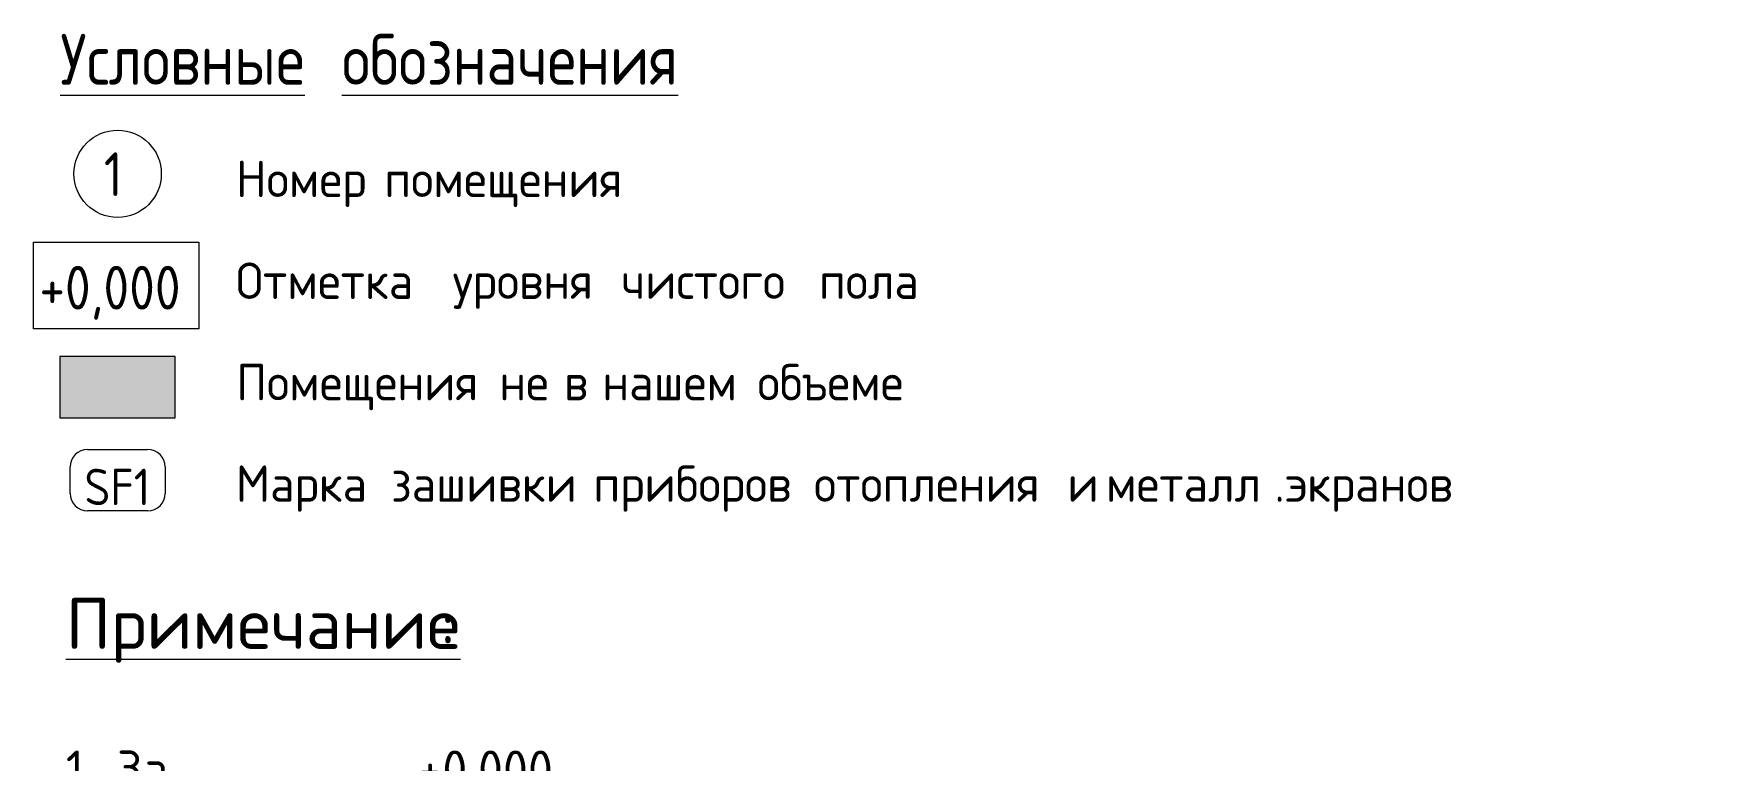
# Model space of a CAD drawing. Header units: millimetres. Extents: x -8624 to 200327, y -8553 to 29000.
# Drawn here: x 183159 to 194691, y 15124 to 20120 of the extents above; entities that cross this region are included whole.
import ezdxf

# ---------------------------------------------------------------- set-up
doc = ezdxf.new("R2010")
doc.units = ezdxf.units.MM
doc.layers.add('A-DETL-1', color=7, linetype='Continuous', lineweight=9)
doc.layers.add('G-ANNO-TEXT', color=7, linetype='Continuous', lineweight=9)
for name, color, linetype, lineweight, true_color in [('A-DETL-GENF-8', 7, 'Continuous', 9, 0xf5f5f5), ('G-ANNO-TEXT-1', 7, 'Continuous', 9, 0x3c3c3c), ('G-ANNO-TEXT-2', 7, 'Continuous', 9, 0x008000)]:
    doc.layers.add(name, color=color, linetype=linetype, lineweight=lineweight, true_color=true_color)
doc.styles.add('GOST Common_2', font='GOST_Common.ttf', dxfattribs={"width": 0.9, "height": 300})
doc.styles.add('GOST Common_3', font='GOST_Common.ttf', dxfattribs={"height": 250})
doc.styles.add('GOST Common_4', font='GOST_Common.ttf', dxfattribs={"width": 0.9, "height": 350})
doc.styles.add('ISOCPEUR', font='isocpeur.ttf', dxfattribs={"width": 0.9, "height": 250})
doc.styles.add('ISOCPEUR_2', font='isocpeur.ttf', dxfattribs={"height": 250})
doc.styles.add('ISOCPEUR_3', font='isocpeur.ttf', dxfattribs={"height": 350})

msp = doc.modelspace()

# ---------------------------------------------------------------- hatches: boundary and pattern name
at = {"layer": 'A-DETL-GENF-8'}
msp.add_hatch(color=256, dxfattribs=at).paths.add_polyline_path([(184132.1, 17479.4), (184132.1, 17901), (183339.6, 17901), (183339.6, 17479.4)])

# ---------------------------------------------------------------- linework, layer by layer
at = {"layer": 'A-DETL-1'}
for p, q in [((184132.1, 17901), (183339.6, 17901)), ((183339.6, 17901), (183339.6, 17479.4)), ((184132.1, 17479.4), (184132.1, 17901)), ((183339.6, 17479.4), (184132.1, 17479.4)), ((183529.6, 17261.4), (183942.1, 17261.4)), ((183409.6, 16959.7), (183409.6, 17141.4)), ((184062.1, 17141.4), (184062.1, 16959.7)), ((183942.1, 16839.7), (183529.6, 16839.7))]:
    msp.add_line(p, q, dxfattribs=at)
msp.add_circle((183735.8, 19156.2), 300, dxfattribs=at)
for centre, start, end in [((183529.6, 17141.4), 90, 180), ((183942.1, 17141.4), 0, 90), ((183529.6, 16959.7), 180, 270), ((183942.1, 16959.7), 270, 0)]:
    msp.add_arc(centre, 120, start, end, dxfattribs=at)
at = {"layer": 'G-ANNO-TEXT-1', "flags": 128}
msp.add_lwpolyline([(183159.1, 18686.7), (184293, 18686.7), (184293, 18090.7), (183159.1, 18090.7)], close=True, dxfattribs=at)

# ---------------------------------------------------------------- texts
at = {"layer": 'G-ANNO-TEXT', "attachment_point": 1}
for s, insert, char_height, width, style in [('\\LУсловные', (183341.5, 20117.7), 350, 2215.063, 'GOST Common_4'), ('\\L\\fGOST Common|b0|i0|c204|p34|;\\W.9;\\L ', (185169.1, 20117.7), 350, 129.873, 'GOST Common_4'), ('\\Lобозначения', (185276.3, 20117.7), 350, 3015.948, 'GOST Common_4'), ('\\fGOST Common|b0|i0|c204|p34|;\\W.9;1', (183641.5, 19303.4), 300, 173.165, 'GOST Common_2'), ('\\LПримечание', (183380.2, 16240.6), 350, 3110.548, 'ISOCPEUR_3'), ('\\L\\fISOCPEUR|b0|i0|c204|p34|;\\L:', (185946.7, 16240.6), 350, 128.27, 'ISOCPEUR_3'), ('1. ', (183380.2, 15192.7), 250, 424.894, 'ISOCPEUR_2'), ('За', (183730.8, 15192.7), 250, 472.996, 'ISOCPEUR_2'), ('\\fISOCPEUR|b0|i0|c204|p34|; ', (184121, 15192.7), 250, 184.388, 'ISOCPEUR_2'), (' +0.000 ', (185635.8, 15192.7), 250, 1539.24, 'ISOCPEUR_2'), ('\\fISOCPEUR|b0|i0|c204|p34|; ', (188222.1, 15192.7), 250, 184.388, 'ISOCPEUR_2'), ('\\fISOCPEUR|b0|i0|c204|p34|; ', (189756.7, 15192.7), 250, 184.388, 'ISOCPEUR_2'), ('\\fISOCPEUR|b0|i0|c204|p34|; ', (190980.4, 15192.7), 250, 184.388, 'ISOCPEUR_2'), ('\\fISOCPEUR|b0|i0|c204|p34|; ', (192402.5, 15192.7), 250, 184.388, 'ISOCPEUR_2'), ('\\fISOCPEUR|b0|i0|c204|p34|; ', (193288.9, 15192.7), 250, 184.388, 'ISOCPEUR_2'), ('\\fISOCPEUR|b0|i0|c204|p34|; ', (194691.2, 15192.7), 250, 184.388, 'ISOCPEUR_2')]:
    msp.add_mtext(s, dxfattribs=dict(at, insert=insert, char_height=char_height, width=width, style=style))
at = {"layer": 'G-ANNO-TEXT-1', "attachment_point": 1}
for s, insert, char_height, width, style in [('Номер', (184547.8, 19246.1), 250, 1130.379, 'GOST Common_3'), ('\\fGOST Common|b0|i0|c204|p34|; ', (185480.4, 19246.1), 250, 104.219, 'GOST Common_3'), ('помещения', (185566.4, 19246.1), 250, 2060.337, 'GOST Common_3'), ('+0,000', (183199.1, 18523.4), 300, 1269.873, 'GOST Common_2'), ('Отметка', (184547.8, 18546.1), 250, 1699.578, 'GOST Common_3'), ('\\fGOST Common|b0|i0|c204|p34|; ', (185950.1, 18546.1), 250, 104.219, 'GOST Common_3'), ('уровня', (186036.1, 18546.1), 250, 1298.734, 'GOST Common_3'), ('\\fGOST Common|b0|i0|c204|p34|; ', (187107.6, 18546.1), 250, 104.219, 'GOST Common_3'), ('чистого', (187193.6, 18546.1), 250, 1539.24, 'GOST Common_3'), ('\\fGOST Common|b0|i0|c204|p34|; ', (188463.6, 18546.1), 250, 104.219, 'GOST Common_3'), ('пола', (188549.6, 18546.1), 250, 889.873, 'GOST Common_3'), ('Помещения', (184550.2, 17849.1), 250, 2084.387, 'GOST Common_3'), ('\\fGOST Common|b0|i0|c204|p34|; ', (186270, 17849.1), 250, 104.219, 'GOST Common_3'), ('не', (186356, 17849.1), 250, 432.911, 'GOST Common_3'), ('\\fGOST Common|b0|i0|c204|p34|; ', (186713.1, 17849.1), 250, 104.219, 'GOST Common_3'), ('\\fGOST Common|b0|i0|c204|p34|;в', (186799.1, 17849.1), 250, 216.456, 'GOST Common_3'), ('\\fGOST Common|b0|i0|c204|p34|; ', (186977.7, 17849.1), 250, 104.219, 'GOST Common_3'), ('нашем', (187063.7, 17849.1), 250, 1186.497, 'GOST Common_3'), ('\\fGOST Common|b0|i0|c204|p34|; ', (188042.7, 17849.1), 250, 104.219, 'GOST Common_3'), ('объеме', (188128.7, 17849.1), 250, 1362.869, 'GOST Common_3'), ('Марка', (184547.8, 17151.9), 250, 1186.497, 'GOST Common_3'), ('\\fGOST Common|b0|i0|c204|p34|; ', (185526.7, 17151.9), 250, 104.219, 'GOST Common_3'), ('зашивки', (185612.7, 17151.9), 250, 1579.324, 'GOST Common_3'), ('\\fGOST Common|b0|i0|c204|p34|; ', (186915.8, 17151.9), 250, 104.219, 'GOST Common_3'), ('приборов', (187001.8, 17151.9), 250, 1731.645, 'GOST Common_3'), ('\\fGOST Common|b0|i0|c204|p34|; ', (188430.5, 17151.9), 250, 104.219, 'GOST Common_3'), ('отопления', (188516.5, 17151.9), 250, 2004.219, 'GOST Common_3'), ('\\fGOST Common|b0|i0|c204|p34|; ', (190170.2, 17151.9), 250, 104.219, 'GOST Common_3'), ('\\fGOST Common|b0|i0|c204|p34|;и', (190256.2, 17151.9), 250, 216.456, 'GOST Common_3'), ('\\fGOST Common|b0|i0|c204|p34|; ', (190434.8, 17151.9), 250, 104.219, 'GOST Common_3'), ('металл', (190520.8, 17151.9), 250, 1402.953, 'GOST Common_3'), ('экранов', (191751.1, 17151.9), 250, 1539.24, 'GOST Common_3'), ('\\fGOST Common|b0|i0|c204|p34|; ', (193021.1, 17151.9), 250, 104.219, 'GOST Common_3'), ('\\fGOST Common|b0|i0|c204|p34|;.', (191678.3, 17151.9), 250, 88.186, 'GOST Common_3')]:
    msp.add_mtext(s, dxfattribs=dict(at, insert=insert, char_height=char_height, width=width, style=style))
at = {"layer": 'G-ANNO-TEXT-2', "insert": (183508, 17129.2), "char_height": 250, "width": 548.354, "attachment_point": 1, "style": 'ISOCPEUR'}
msp.add_mtext('SF1', dxfattribs=at)

doc.saveas('drawing.dxf')
